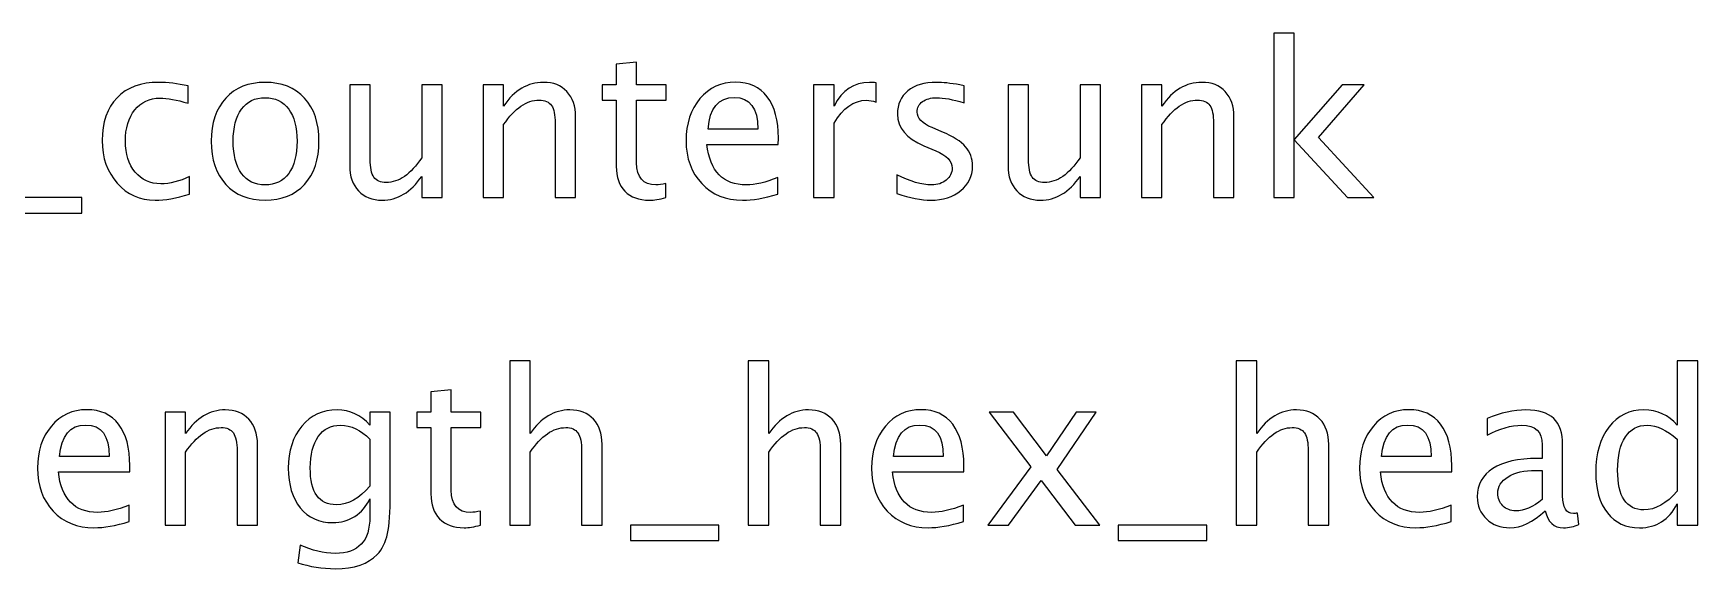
# Model space of a CAD drawing. Header units: centimetres. Extents: x -2.44 to 2.44, y -1.72 to 2.71.
# Drawn here: x 0.237 to 2.443, y 1.999 to 2.708 of the extents above; entities that cross this region are included whole.
import ezdxf

# ---------------------------------------------------------------- set-up
doc = ezdxf.new("R2010")
doc.units = ezdxf.units.CM
doc.header["$MEASUREMENT"] = 0
doc.layers.add('Layer 1', color=7, linetype='Continuous')

msp = doc.modelspace()

# ---------------------------------------------------------------- linework, layer by layer
at = {"layer": 'Layer 1'}
for points, knots in [([(1.88066, 2.49073), (1.88066, 2.49073), (1.88066, 2.70832), (1.88066, 2.70832), (1.88066, 2.70832), (1.88066, 2.70832), (1.90776, 2.70832), (1.90776, 2.70832), (1.90776, 2.70832), (1.90776, 2.70832), (1.90776, 2.56773), (1.90776, 2.56773), (1.90776, 2.56773), (1.90776, 2.56773), (1.97126, 2.64031), (1.97126, 2.64031), (1.97126, 2.64031), (1.97126, 2.64031), (2.00051, 2.64031), (2.00051, 2.64031), (2.00051, 2.64031), (2.00051, 2.64031), (1.93984, 2.5705), (1.93984, 2.5705), (1.93984, 2.5705), (1.93984, 2.5705), (2.01321, 2.49073), (2.01321, 2.49073), (2.01321, 2.49073), (2.01321, 2.49073), (1.97831, 2.49073), (1.97831, 2.49073), (1.97831, 2.49073), (1.97831, 2.49073), (1.90776, 2.56745), (1.90776, 2.56745), (1.90776, 2.56745), (1.90776, 2.56745), (1.90776, 2.49073), (1.90776, 2.49073), (1.90776, 2.49073), (1.90776, 2.49073), (1.88066, 2.49073), (1.88066, 2.49073)], [0, 0, 0, 0, 0.0833333, 0.0833333, 0.0833333, 0.0833333, 0.1666667, 0.1666667, 0.1666667, 0.1666667, 0.25, 0.25, 0.25, 0.25, 0.3333333, 0.3333333, 0.3333333, 0.3333333, 0.4166667, 0.4166667, 0.4166667, 0.4166667, 0.5, 0.5, 0.5, 0.5, 0.5833333, 0.5833333, 0.5833333, 0.5833333, 0.6666667, 0.6666667, 0.6666667, 0.6666667, 0.75, 0.75, 0.75, 0.75, 0.8333333, 0.8333333, 0.8333333, 0.8333333, 1, 1, 1, 1]), ([(1.07507, 2.49078), (1.0667, 2.48847), (1.05941, 2.48734), (1.05324, 2.48734), (1.05324, 2.48734), (1.03942, 2.48734), (1.02864, 2.49129), (1.02093, 2.4992), (1.02093, 2.4992), (1.01317, 2.5071), (1.00931, 2.51806), (1.00931, 2.53212), (1.00931, 2.53212), (1.00931, 2.53212), (1.00931, 2.61999), (1.00931, 2.61999), (1.00931, 2.61999), (1.00931, 2.61999), (0.99059, 2.61999), (0.99059, 2.61999), (0.99059, 2.61999), (0.99059, 2.61999), (0.99059, 2.64031), (0.99059, 2.64031), (0.99059, 2.64031), (0.99059, 2.64031), (1.00931, 2.64031), (1.00931, 2.64031), (1.00931, 2.64031), (1.00931, 2.64031), (1.00931, 2.66735), (1.00931, 2.66735), (1.00931, 2.66735), (1.00931, 2.66735), (1.03641, 2.66994), (1.03641, 2.66994), (1.03641, 2.66994), (1.03641, 2.66994), (1.03641, 2.64031), (1.03641, 2.64031), (1.03641, 2.64031), (1.03641, 2.64031), (1.07563, 2.64031), (1.07563, 2.64031), (1.07563, 2.64031), (1.07563, 2.64031), (1.07563, 2.61999), (1.07563, 2.61999), (1.07563, 2.61999), (1.07563, 2.61999), (1.03641, 2.61999), (1.03641, 2.61999), (1.03641, 2.61999), (1.03641, 2.61999), (1.03641, 2.53701), (1.03641, 2.53701), (1.03641, 2.53701), (1.03641, 2.51745), (1.04492, 2.50766), (1.0619, 2.50766), (1.0619, 2.50766), (1.06552, 2.50766), (1.0699, 2.50827), (1.07507, 2.50945), (1.07507, 2.50945), (1.07507, 2.50945), (1.07507, 2.49078), (1.07507, 2.49078)], [0, 0, 0, 0, 0.0555556, 0.0555556, 0.0555556, 0.0555556, 0.1111111, 0.1111111, 0.1111111, 0.1111111, 0.1666667, 0.1666667, 0.1666667, 0.1666667, 0.2222222, 0.2222222, 0.2222222, 0.2222222, 0.2777778, 0.2777778, 0.2777778, 0.2777778, 0.3333333, 0.3333333, 0.3333333, 0.3333333, 0.3888889, 0.3888889, 0.3888889, 0.3888889, 0.4444444, 0.4444444, 0.4444444, 0.4444444, 0.5, 0.5, 0.5, 0.5, 0.5555556, 0.5555556, 0.5555556, 0.5555556, 0.6111111, 0.6111111, 0.6111111, 0.6111111, 0.6666667, 0.6666667, 0.6666667, 0.6666667, 0.7222222, 0.7222222, 0.7222222, 0.7222222, 0.7777778, 0.7777778, 0.7777778, 0.7777778, 0.8333333, 0.8333333, 0.8333333, 0.8333333, 0.8888889, 0.8888889, 0.8888889, 0.8888889, 1, 1, 1, 1]), ([(0.4438, 2.49525), (0.42626, 2.48998), (0.41111, 2.48734), (0.39836, 2.48734), (0.39836, 2.48734), (0.37814, 2.48734), (0.36139, 2.49482), (0.34808, 2.50973), (0.34808, 2.50973), (0.33477, 2.52469), (0.32809, 2.54355), (0.32809, 2.56627), (0.32809, 2.56627), (0.32809, 2.59054), (0.33468, 2.6095), (0.34785, 2.62304), (0.34785, 2.62304), (0.36102, 2.63664), (0.37941, 2.64341), (0.40302, 2.64341), (0.40302, 2.64341), (0.41464, 2.64341), (0.42771, 2.64181), (0.44211, 2.63861), (0.44211, 2.63861), (0.44211, 2.63861), (0.44211, 2.61575), (0.44211, 2.61575), (0.44211, 2.61575), (0.42682, 2.62027), (0.41436, 2.62253), (0.40476, 2.62253), (0.40476, 2.62253), (0.39084, 2.62253), (0.37969, 2.61731), (0.37136, 2.60691), (0.37136, 2.60691), (0.36304, 2.59652), (0.35885, 2.58264), (0.35885, 2.56533), (0.35885, 2.56533), (0.35885, 2.54854), (0.36318, 2.53499), (0.37179, 2.5246), (0.37179, 2.5246), (0.38039, 2.51425), (0.39164, 2.50907), (0.40561, 2.50907), (0.40561, 2.50907), (0.41798, 2.50907), (0.43068, 2.51227), (0.4438, 2.51867), (0.4438, 2.51867), (0.4438, 2.51867), (0.4438, 2.49525), (0.4438, 2.49525)], [0, 0, 0, 0, 0.0666667, 0.0666667, 0.0666667, 0.0666667, 0.1333333, 0.1333333, 0.1333333, 0.1333333, 0.2, 0.2, 0.2, 0.2, 0.2666667, 0.2666667, 0.2666667, 0.2666667, 0.3333333, 0.3333333, 0.3333333, 0.3333333, 0.4, 0.4, 0.4, 0.4, 0.4666667, 0.4666667, 0.4666667, 0.4666667, 0.5333333, 0.5333333, 0.5333333, 0.5333333, 0.6, 0.6, 0.6, 0.6, 0.6666667, 0.6666667, 0.6666667, 0.6666667, 0.7333333, 0.7333333, 0.7333333, 0.7333333, 0.8, 0.8, 0.8, 0.8, 0.8666667, 0.8666667, 0.8666667, 0.8666667, 1, 1, 1, 1]), ([(0.54403, 2.48734), (0.52207, 2.48734), (0.50466, 2.49435), (0.49187, 2.50837), (0.49187, 2.50837), (0.47903, 2.52239), (0.47263, 2.54144), (0.47263, 2.56547), (0.47263, 2.56547), (0.47263, 2.58946), (0.47903, 2.60846), (0.49187, 2.62243), (0.49187, 2.62243), (0.50466, 2.6364), (0.52207, 2.64341), (0.54403, 2.64341), (0.54403, 2.64341), (0.566, 2.64341), (0.5834, 2.6364), (0.5962, 2.62243), (0.5962, 2.62243), (0.60904, 2.60846), (0.61543, 2.58946), (0.61543, 2.56547), (0.61543, 2.56547), (0.61543, 2.54144), (0.60904, 2.52239), (0.5962, 2.50837), (0.5962, 2.50837), (0.5834, 2.49435), (0.566, 2.48734), (0.54403, 2.48734)], [0, 0, 0, 0, 0.1111111, 0.1111111, 0.1111111, 0.1111111, 0.2222222, 0.2222222, 0.2222222, 0.2222222, 0.3333333, 0.3333333, 0.3333333, 0.3333333, 0.4444444, 0.4444444, 0.4444444, 0.4444444, 0.5555556, 0.5555556, 0.5555556, 0.5555556, 0.6666667, 0.6666667, 0.6666667, 0.6666667, 0.7777778, 0.7777778, 0.7777778, 0.7777778, 1, 1, 1, 1]), ([(0.75156, 2.49073), (0.75156, 2.49073), (0.75156, 2.51886), (0.75156, 2.51886), (0.75156, 2.51886), (0.73712, 2.49783), (0.71958, 2.48734), (0.69897, 2.48734), (0.69897, 2.48734), (0.6859, 2.48734), (0.6755, 2.49144), (0.66779, 2.49967), (0.66779, 2.49967), (0.66003, 2.5079), (0.65617, 2.51895), (0.65617, 2.53292), (0.65617, 2.53292), (0.65617, 2.53292), (0.65617, 2.64031), (0.65617, 2.64031), (0.65617, 2.64031), (0.65617, 2.64031), (0.68326, 2.64031), (0.68326, 2.64031), (0.68326, 2.64031), (0.68326, 2.64031), (0.68326, 2.54176), (0.68326, 2.54176), (0.68326, 2.54176), (0.68326, 2.53052), (0.68491, 2.52257), (0.68815, 2.51787), (0.68815, 2.51787), (0.69145, 2.51312), (0.6969, 2.51077), (0.70457, 2.51077), (0.70457, 2.51077), (0.72113, 2.51077), (0.73684, 2.52163), (0.75156, 2.54341), (0.75156, 2.54341), (0.75156, 2.54341), (0.75156, 2.64031), (0.75156, 2.64031), (0.75156, 2.64031), (0.75156, 2.64031), (0.77865, 2.64031), (0.77865, 2.64031), (0.77865, 2.64031), (0.77865, 2.64031), (0.77865, 2.49073), (0.77865, 2.49073), (0.77865, 2.49073), (0.77865, 2.49073), (0.75156, 2.49073), (0.75156, 2.49073)], [0, 0, 0, 0, 0.0666667, 0.0666667, 0.0666667, 0.0666667, 0.1333333, 0.1333333, 0.1333333, 0.1333333, 0.2, 0.2, 0.2, 0.2, 0.2666667, 0.2666667, 0.2666667, 0.2666667, 0.3333333, 0.3333333, 0.3333333, 0.3333333, 0.4, 0.4, 0.4, 0.4, 0.4666667, 0.4666667, 0.4666667, 0.4666667, 0.5333333, 0.5333333, 0.5333333, 0.5333333, 0.6, 0.6, 0.6, 0.6, 0.6666667, 0.6666667, 0.6666667, 0.6666667, 0.7333333, 0.7333333, 0.7333333, 0.7333333, 0.8, 0.8, 0.8, 0.8, 0.8666667, 0.8666667, 0.8666667, 0.8666667, 1, 1, 1, 1]), ([(0.83302, 2.49073), (0.83302, 2.49073), (0.83302, 2.64031), (0.83302, 2.64031), (0.83302, 2.64031), (0.83302, 2.64031), (0.86012, 2.64031), (0.86012, 2.64031), (0.86012, 2.64031), (0.86012, 2.64031), (0.86012, 2.61204), (0.86012, 2.61204), (0.86012, 2.61204), (0.87446, 2.63297), (0.89205, 2.64341), (0.91284, 2.64341), (0.91284, 2.64341), (0.92592, 2.64341), (0.93632, 2.63932), (0.94398, 2.63109), (0.94398, 2.63109), (0.95165, 2.6229), (0.95551, 2.61185), (0.95551, 2.59802), (0.95551, 2.59802), (0.95551, 2.59802), (0.95551, 2.49073), (0.95551, 2.49073), (0.95551, 2.49073), (0.95551, 2.49073), (0.92841, 2.49073), (0.92841, 2.49073), (0.92841, 2.49073), (0.92841, 2.49073), (0.92841, 2.58918), (0.92841, 2.58918), (0.92841, 2.58918), (0.92841, 2.60028), (0.92677, 2.60818), (0.92352, 2.61288), (0.92352, 2.61288), (0.92023, 2.61763), (0.91482, 2.61999), (0.90725, 2.61999), (0.90725, 2.61999), (0.8906, 2.61999), (0.87489, 2.60912), (0.86012, 2.58739), (0.86012, 2.58739), (0.86012, 2.58739), (0.86012, 2.49073), (0.86012, 2.49073), (0.86012, 2.49073), (0.86012, 2.49073), (0.83302, 2.49073), (0.83302, 2.49073)], [0, 0, 0, 0, 0.0666667, 0.0666667, 0.0666667, 0.0666667, 0.1333333, 0.1333333, 0.1333333, 0.1333333, 0.2, 0.2, 0.2, 0.2, 0.2666667, 0.2666667, 0.2666667, 0.2666667, 0.3333333, 0.3333333, 0.3333333, 0.3333333, 0.4, 0.4, 0.4, 0.4, 0.4666667, 0.4666667, 0.4666667, 0.4666667, 0.5333333, 0.5333333, 0.5333333, 0.5333333, 0.6, 0.6, 0.6, 0.6, 0.6666667, 0.6666667, 0.6666667, 0.6666667, 0.7333333, 0.7333333, 0.7333333, 0.7333333, 0.8, 0.8, 0.8, 0.8, 0.8666667, 0.8666667, 0.8666667, 0.8666667, 1, 1, 1, 1]), ([(1.22352, 2.49553), (1.20531, 2.49007), (1.18974, 2.48734), (1.17676, 2.48734), (1.17676, 2.48734), (1.15461, 2.48734), (1.13659, 2.49468), (1.12272, 2.50931), (1.12272, 2.50931), (1.10884, 2.52394), (1.10188, 2.54289), (1.10188, 2.56622), (1.10188, 2.56622), (1.10188, 2.58885), (1.10799, 2.60743), (1.12027, 2.62196), (1.12027, 2.62196), (1.13255, 2.63645), (1.14826, 2.64369), (1.1674, 2.64369), (1.1674, 2.64369), (1.18551, 2.64369), (1.19953, 2.63725), (1.20941, 2.62436), (1.20941, 2.62436), (1.21928, 2.61147), (1.22422, 2.59322), (1.22422, 2.56956), (1.22422, 2.56956), (1.22422, 2.56956), (1.22408, 2.56129), (1.22408, 2.56129), (1.22408, 2.56129), (1.22408, 2.56129), (1.12954, 2.56129), (1.12954, 2.56129), (1.12954, 2.56129), (1.13349, 2.52554), (1.15094, 2.50766), (1.18184, 2.50766), (1.18184, 2.50766), (1.19318, 2.50766), (1.20705, 2.51086), (1.22352, 2.51726), (1.22352, 2.51726), (1.22352, 2.51726), (1.22352, 2.49553), (1.22352, 2.49553)], [0, 0, 0, 0, 0.0769231, 0.0769231, 0.0769231, 0.0769231, 0.1538462, 0.1538462, 0.1538462, 0.1538462, 0.2307692, 0.2307692, 0.2307692, 0.2307692, 0.3076923, 0.3076923, 0.3076923, 0.3076923, 0.3846154, 0.3846154, 0.3846154, 0.3846154, 0.4615385, 0.4615385, 0.4615385, 0.4615385, 0.5384615, 0.5384615, 0.5384615, 0.5384615, 0.6153846, 0.6153846, 0.6153846, 0.6153846, 0.6923077, 0.6923077, 0.6923077, 0.6923077, 0.7692308, 0.7692308, 0.7692308, 0.7692308, 0.8461538, 0.8461538, 0.8461538, 0.8461538, 1, 1, 1, 1]), ([(1.27097, 2.49073), (1.27097, 2.49073), (1.27097, 2.64031), (1.27097, 2.64031), (1.27097, 2.64031), (1.27097, 2.64031), (1.29807, 2.64031), (1.29807, 2.64031), (1.29807, 2.64031), (1.29807, 2.64031), (1.29807, 2.61204), (1.29807, 2.61204), (1.29807, 2.61204), (1.30884, 2.63297), (1.32445, 2.64341), (1.34496, 2.64341), (1.34496, 2.64341), (1.34774, 2.64341), (1.35065, 2.64318), (1.35366, 2.64271), (1.35366, 2.64271), (1.35366, 2.64271), (1.35366, 2.61735), (1.35366, 2.61735), (1.35366, 2.61735), (1.34896, 2.6189), (1.34482, 2.6197), (1.34125, 2.6197), (1.34125, 2.6197), (1.32403, 2.6197), (1.30964, 2.60954), (1.29807, 2.58918), (1.29807, 2.58918), (1.29807, 2.58918), (1.29807, 2.49073), (1.29807, 2.49073), (1.29807, 2.49073), (1.29807, 2.49073), (1.27097, 2.49073), (1.27097, 2.49073)], [0, 0, 0, 0, 0.0909091, 0.0909091, 0.0909091, 0.0909091, 0.1818182, 0.1818182, 0.1818182, 0.1818182, 0.2727273, 0.2727273, 0.2727273, 0.2727273, 0.3636364, 0.3636364, 0.3636364, 0.3636364, 0.4545455, 0.4545455, 0.4545455, 0.4545455, 0.5454545, 0.5454545, 0.5454545, 0.5454545, 0.6363636, 0.6363636, 0.6363636, 0.6363636, 0.7272727, 0.7272727, 0.7272727, 0.7272727, 0.8181818, 0.8181818, 0.8181818, 0.8181818, 1, 1, 1, 1]), ([(1.38109, 2.49609), (1.38109, 2.49609), (1.38109, 2.52093), (1.38109, 2.52093), (1.38109, 2.52093), (1.39882, 2.51208), (1.4142, 2.50766), (1.42733, 2.50766), (1.42733, 2.50766), (1.43514, 2.50766), (1.44163, 2.50978), (1.44675, 2.51401), (1.44675, 2.51401), (1.45188, 2.5182), (1.45447, 2.52347), (1.45447, 2.52982), (1.45447, 2.52982), (1.45447, 2.53908), (1.44727, 2.54675), (1.43288, 2.55282), (1.43288, 2.55282), (1.43288, 2.55282), (1.41703, 2.55954), (1.41703, 2.55954), (1.41703, 2.55954), (1.39365, 2.56923), (1.38194, 2.58325), (1.38194, 2.60145), (1.38194, 2.60145), (1.38194, 2.61448), (1.38655, 2.62474), (1.39577, 2.63222), (1.39577, 2.63222), (1.40499, 2.6397), (1.41764, 2.64341), (1.43368, 2.64341), (1.43368, 2.64341), (1.442, 2.64341), (1.45235, 2.64228), (1.46463, 2.63998), (1.46463, 2.63998), (1.46463, 2.63998), (1.47027, 2.6389), (1.47027, 2.6389), (1.47027, 2.6389), (1.47027, 2.6389), (1.47027, 2.61632), (1.47027, 2.61632), (1.47027, 2.61632), (1.45517, 2.62083), (1.44313, 2.62309), (1.43415, 2.62309), (1.43415, 2.62309), (1.42625, 2.62309), (1.41999, 2.62135), (1.41524, 2.61792), (1.41524, 2.61792), (1.41054, 2.61448), (1.40818, 2.60987), (1.40818, 2.60409), (1.40818, 2.60409), (1.40818, 2.59595), (1.41477, 2.58904), (1.42799, 2.58344), (1.42799, 2.58344), (1.42799, 2.58344), (1.44102, 2.57794), (1.44102, 2.57794), (1.44102, 2.57794), (1.45579, 2.57173), (1.46623, 2.56514), (1.47234, 2.55823), (1.47234, 2.55823), (1.4785, 2.55131), (1.48156, 2.54266), (1.48156, 2.53231), (1.48156, 2.53231), (1.48156, 2.51919), (1.47639, 2.50842), (1.46599, 2.5), (1.46599, 2.5), (1.45564, 2.49158), (1.44238, 2.48734), (1.42625, 2.48734), (1.42625, 2.48734), (1.41383, 2.48734), (1.39882, 2.49026), (1.38109, 2.49609)], [0, 0, 0, 0, 0.0434783, 0.0434783, 0.0434783, 0.0434783, 0.0869565, 0.0869565, 0.0869565, 0.0869565, 0.1304348, 0.1304348, 0.1304348, 0.1304348, 0.173913, 0.173913, 0.173913, 0.173913, 0.2173913, 0.2173913, 0.2173913, 0.2173913, 0.2608696, 0.2608696, 0.2608696, 0.2608696, 0.3043478, 0.3043478, 0.3043478, 0.3043478, 0.3478261, 0.3478261, 0.3478261, 0.3478261, 0.3913043, 0.3913043, 0.3913043, 0.3913043, 0.4347826, 0.4347826, 0.4347826, 0.4347826, 0.4782609, 0.4782609, 0.4782609, 0.4782609, 0.5217391, 0.5217391, 0.5217391, 0.5217391, 0.5652174, 0.5652174, 0.5652174, 0.5652174, 0.6086957, 0.6086957, 0.6086957, 0.6086957, 0.6521739, 0.6521739, 0.6521739, 0.6521739, 0.6956522, 0.6956522, 0.6956522, 0.6956522, 0.7391304, 0.7391304, 0.7391304, 0.7391304, 0.7826087, 0.7826087, 0.7826087, 0.7826087, 0.826087, 0.826087, 0.826087, 0.826087, 0.8695652, 0.8695652, 0.8695652, 0.8695652, 0.9130435, 0.9130435, 0.9130435, 0.9130435, 1, 1, 1, 1]), ([(1.62404, 2.49073), (1.62404, 2.49073), (1.62404, 2.51886), (1.62404, 2.51886), (1.62404, 2.51886), (1.6096, 2.49783), (1.59206, 2.48734), (1.57145, 2.48734), (1.57145, 2.48734), (1.55838, 2.48734), (1.54798, 2.49144), (1.54027, 2.49967), (1.54027, 2.49967), (1.53251, 2.5079), (1.52865, 2.51895), (1.52865, 2.53292), (1.52865, 2.53292), (1.52865, 2.53292), (1.52865, 2.64031), (1.52865, 2.64031), (1.52865, 2.64031), (1.52865, 2.64031), (1.55574, 2.64031), (1.55574, 2.64031), (1.55574, 2.64031), (1.55574, 2.64031), (1.55574, 2.54176), (1.55574, 2.54176), (1.55574, 2.54176), (1.55574, 2.53052), (1.55739, 2.52257), (1.56063, 2.51787), (1.56063, 2.51787), (1.56393, 2.51312), (1.56938, 2.51077), (1.57705, 2.51077), (1.57705, 2.51077), (1.59361, 2.51077), (1.60932, 2.52163), (1.62404, 2.54341), (1.62404, 2.54341), (1.62404, 2.54341), (1.62404, 2.64031), (1.62404, 2.64031), (1.62404, 2.64031), (1.62404, 2.64031), (1.65113, 2.64031), (1.65113, 2.64031), (1.65113, 2.64031), (1.65113, 2.64031), (1.65113, 2.49073), (1.65113, 2.49073), (1.65113, 2.49073), (1.65113, 2.49073), (1.62404, 2.49073), (1.62404, 2.49073)], [0, 0, 0, 0, 0.0666667, 0.0666667, 0.0666667, 0.0666667, 0.1333333, 0.1333333, 0.1333333, 0.1333333, 0.2, 0.2, 0.2, 0.2, 0.2666667, 0.2666667, 0.2666667, 0.2666667, 0.3333333, 0.3333333, 0.3333333, 0.3333333, 0.4, 0.4, 0.4, 0.4, 0.4666667, 0.4666667, 0.4666667, 0.4666667, 0.5333333, 0.5333333, 0.5333333, 0.5333333, 0.6, 0.6, 0.6, 0.6, 0.6666667, 0.6666667, 0.6666667, 0.6666667, 0.7333333, 0.7333333, 0.7333333, 0.7333333, 0.8, 0.8, 0.8, 0.8, 0.8666667, 0.8666667, 0.8666667, 0.8666667, 1, 1, 1, 1]), ([(1.7055, 2.49073), (1.7055, 2.49073), (1.7055, 2.64031), (1.7055, 2.64031), (1.7055, 2.64031), (1.7055, 2.64031), (1.7326, 2.64031), (1.7326, 2.64031), (1.7326, 2.64031), (1.7326, 2.64031), (1.7326, 2.61204), (1.7326, 2.61204), (1.7326, 2.61204), (1.74694, 2.63297), (1.76453, 2.64341), (1.78532, 2.64341), (1.78532, 2.64341), (1.7984, 2.64341), (1.8088, 2.63932), (1.81646, 2.63109), (1.81646, 2.63109), (1.82413, 2.6229), (1.82799, 2.61185), (1.82799, 2.59802), (1.82799, 2.59802), (1.82799, 2.59802), (1.82799, 2.49073), (1.82799, 2.49073), (1.82799, 2.49073), (1.82799, 2.49073), (1.80089, 2.49073), (1.80089, 2.49073), (1.80089, 2.49073), (1.80089, 2.49073), (1.80089, 2.58918), (1.80089, 2.58918), (1.80089, 2.58918), (1.80089, 2.60028), (1.79925, 2.60818), (1.796, 2.61288), (1.796, 2.61288), (1.79271, 2.61763), (1.7873, 2.61999), (1.77973, 2.61999), (1.77973, 2.61999), (1.76308, 2.61999), (1.74737, 2.60912), (1.7326, 2.58739), (1.7326, 2.58739), (1.7326, 2.58739), (1.7326, 2.49073), (1.7326, 2.49073), (1.7326, 2.49073), (1.7326, 2.49073), (1.7055, 2.49073), (1.7055, 2.49073)], [0, 0, 0, 0, 0.0666667, 0.0666667, 0.0666667, 0.0666667, 0.1333333, 0.1333333, 0.1333333, 0.1333333, 0.2, 0.2, 0.2, 0.2, 0.2666667, 0.2666667, 0.2666667, 0.2666667, 0.3333333, 0.3333333, 0.3333333, 0.3333333, 0.4, 0.4, 0.4, 0.4, 0.4666667, 0.4666667, 0.4666667, 0.4666667, 0.5333333, 0.5333333, 0.5333333, 0.5333333, 0.6, 0.6, 0.6, 0.6, 0.6666667, 0.6666667, 0.6666667, 0.6666667, 0.7333333, 0.7333333, 0.7333333, 0.7333333, 0.8, 0.8, 0.8, 0.8, 0.8666667, 0.8666667, 0.8666667, 0.8666667, 1, 1, 1, 1]), ([(0.54398, 2.50766), (0.55739, 2.50766), (0.56783, 2.5127), (0.57526, 2.52281), (0.57526, 2.52281), (0.58265, 2.53287), (0.58636, 2.54713), (0.58636, 2.56547), (0.58636, 2.56547), (0.58636, 2.58377), (0.58265, 2.59797), (0.57526, 2.60804), (0.57526, 2.60804), (0.56783, 2.61806), (0.55739, 2.62309), (0.54398, 2.62309), (0.54398, 2.62309), (0.53053, 2.62309), (0.52009, 2.61806), (0.51275, 2.60804), (0.51275, 2.60804), (0.50537, 2.59797), (0.5017, 2.58377), (0.5017, 2.56547), (0.5017, 2.56547), (0.5017, 2.54713), (0.50537, 2.53287), (0.51275, 2.52281), (0.51275, 2.52281), (0.52009, 2.5127), (0.53053, 2.50766), (0.54398, 2.50766)], [0, 0, 0, 0, 0.1111111, 0.1111111, 0.1111111, 0.1111111, 0.2222222, 0.2222222, 0.2222222, 0.2222222, 0.3333333, 0.3333333, 0.3333333, 0.3333333, 0.4444444, 0.4444444, 0.4444444, 0.4444444, 0.5555556, 0.5555556, 0.5555556, 0.5555556, 0.6666667, 0.6666667, 0.6666667, 0.6666667, 0.7777778, 0.7777778, 0.7777778, 0.7777778, 1, 1, 1, 1]), ([(1.13095, 2.5816), (1.13095, 2.5816), (1.19699, 2.5816), (1.19699, 2.5816), (1.19699, 2.5816), (1.19699, 2.60945), (1.18659, 2.62337), (1.16585, 2.62337), (1.16585, 2.62337), (1.14497, 2.62337), (1.13335, 2.60945), (1.13095, 2.5816)], [0, 0, 0, 0, 0.25, 0.25, 0.25, 0.25, 0.5, 0.5, 0.5, 0.5, 1, 1, 1, 1]), ([(0.18359, 2.47041), (0.18359, 2.47041), (0.18359, 2.49073), (0.18359, 2.49073), (0.18359, 2.49073), (0.18359, 2.49073), (0.301, 2.49073), (0.301, 2.49073), (0.301, 2.49073), (0.301, 2.49073), (0.301, 2.47041), (0.301, 2.47041), (0.301, 2.47041), (0.301, 2.47041), (0.18359, 2.47041), (0.18359, 2.47041)], [0, 0, 0, 0, 0.2, 0.2, 0.2, 0.2, 0.4, 0.4, 0.4, 0.4, 0.6, 0.6, 0.6, 0.6, 1, 1, 1, 1]), ([(0.86812, 2.05705), (0.86812, 2.05705), (0.86812, 2.27464), (0.86812, 2.27464), (0.86812, 2.27464), (0.86812, 2.27464), (0.89522, 2.27464), (0.89522, 2.27464), (0.89522, 2.27464), (0.89522, 2.27464), (0.89522, 2.17836), (0.89522, 2.17836), (0.89522, 2.17836), (0.90956, 2.19929), (0.92715, 2.20973), (0.94794, 2.20973), (0.94794, 2.20973), (0.96102, 2.20973), (0.97142, 2.20564), (0.97908, 2.19741), (0.97908, 2.19741), (0.98675, 2.18922), (0.99061, 2.17817), (0.99061, 2.16434), (0.99061, 2.16434), (0.99061, 2.16434), (0.99061, 2.05705), (0.99061, 2.05705), (0.99061, 2.05705), (0.99061, 2.05705), (0.96351, 2.05705), (0.96351, 2.05705), (0.96351, 2.05705), (0.96351, 2.05705), (0.96351, 2.1555), (0.96351, 2.1555), (0.96351, 2.1555), (0.96351, 2.1666), (0.96187, 2.1745), (0.95862, 2.1792), (0.95862, 2.1792), (0.95533, 2.18395), (0.94992, 2.18631), (0.94235, 2.18631), (0.94235, 2.18631), (0.9257, 2.18631), (0.90999, 2.17544), (0.89522, 2.15371), (0.89522, 2.15371), (0.89522, 2.15371), (0.89522, 2.05705), (0.89522, 2.05705), (0.89522, 2.05705), (0.89522, 2.05705), (0.86812, 2.05705), (0.86812, 2.05705)], [0, 0, 0, 0, 0.0666667, 0.0666667, 0.0666667, 0.0666667, 0.1333333, 0.1333333, 0.1333333, 0.1333333, 0.2, 0.2, 0.2, 0.2, 0.2666667, 0.2666667, 0.2666667, 0.2666667, 0.3333333, 0.3333333, 0.3333333, 0.3333333, 0.4, 0.4, 0.4, 0.4, 0.4666667, 0.4666667, 0.4666667, 0.4666667, 0.5333333, 0.5333333, 0.5333333, 0.5333333, 0.6, 0.6, 0.6, 0.6, 0.6666667, 0.6666667, 0.6666667, 0.6666667, 0.7333333, 0.7333333, 0.7333333, 0.7333333, 0.8, 0.8, 0.8, 0.8, 0.8666667, 0.8666667, 0.8666667, 0.8666667, 1, 1, 1, 1]), ([(1.18439, 2.05705), (1.18439, 2.05705), (1.18439, 2.27464), (1.18439, 2.27464), (1.18439, 2.27464), (1.18439, 2.27464), (1.21149, 2.27464), (1.21149, 2.27464), (1.21149, 2.27464), (1.21149, 2.27464), (1.21149, 2.17836), (1.21149, 2.17836), (1.21149, 2.17836), (1.22583, 2.19929), (1.24342, 2.20973), (1.26421, 2.20973), (1.26421, 2.20973), (1.27729, 2.20973), (1.28769, 2.20564), (1.29535, 2.19741), (1.29535, 2.19741), (1.30302, 2.18922), (1.30688, 2.17817), (1.30688, 2.16434), (1.30688, 2.16434), (1.30688, 2.16434), (1.30688, 2.05705), (1.30688, 2.05705), (1.30688, 2.05705), (1.30688, 2.05705), (1.27978, 2.05705), (1.27978, 2.05705), (1.27978, 2.05705), (1.27978, 2.05705), (1.27978, 2.1555), (1.27978, 2.1555), (1.27978, 2.1555), (1.27978, 2.1666), (1.27814, 2.1745), (1.27489, 2.1792), (1.27489, 2.1792), (1.2716, 2.18395), (1.26619, 2.18631), (1.25862, 2.18631), (1.25862, 2.18631), (1.24197, 2.18631), (1.22626, 2.17544), (1.21149, 2.15371), (1.21149, 2.15371), (1.21149, 2.15371), (1.21149, 2.05705), (1.21149, 2.05705), (1.21149, 2.05705), (1.21149, 2.05705), (1.18439, 2.05705), (1.18439, 2.05705)], [0, 0, 0, 0, 0.0666667, 0.0666667, 0.0666667, 0.0666667, 0.1333333, 0.1333333, 0.1333333, 0.1333333, 0.2, 0.2, 0.2, 0.2, 0.2666667, 0.2666667, 0.2666667, 0.2666667, 0.3333333, 0.3333333, 0.3333333, 0.3333333, 0.4, 0.4, 0.4, 0.4, 0.4666667, 0.4666667, 0.4666667, 0.4666667, 0.5333333, 0.5333333, 0.5333333, 0.5333333, 0.6, 0.6, 0.6, 0.6, 0.6666667, 0.6666667, 0.6666667, 0.6666667, 0.7333333, 0.7333333, 0.7333333, 0.7333333, 0.8, 0.8, 0.8, 0.8, 0.8666667, 0.8666667, 0.8666667, 0.8666667, 1, 1, 1, 1]), ([(1.83099, 2.05705), (1.83099, 2.05705), (1.83099, 2.27464), (1.83099, 2.27464), (1.83099, 2.27464), (1.83099, 2.27464), (1.85809, 2.27464), (1.85809, 2.27464), (1.85809, 2.27464), (1.85809, 2.27464), (1.85809, 2.17836), (1.85809, 2.17836), (1.85809, 2.17836), (1.87243, 2.19929), (1.89002, 2.20973), (1.91081, 2.20973), (1.91081, 2.20973), (1.92389, 2.20973), (1.93429, 2.20564), (1.94195, 2.19741), (1.94195, 2.19741), (1.94962, 2.18922), (1.95348, 2.17817), (1.95348, 2.16434), (1.95348, 2.16434), (1.95348, 2.16434), (1.95348, 2.05705), (1.95348, 2.05705), (1.95348, 2.05705), (1.95348, 2.05705), (1.92638, 2.05705), (1.92638, 2.05705), (1.92638, 2.05705), (1.92638, 2.05705), (1.92638, 2.1555), (1.92638, 2.1555), (1.92638, 2.1555), (1.92638, 2.1666), (1.92474, 2.1745), (1.92149, 2.1792), (1.92149, 2.1792), (1.9182, 2.18395), (1.91279, 2.18631), (1.90522, 2.18631), (1.90522, 2.18631), (1.88857, 2.18631), (1.87286, 2.17544), (1.85809, 2.15371), (1.85809, 2.15371), (1.85809, 2.15371), (1.85809, 2.05705), (1.85809, 2.05705), (1.85809, 2.05705), (1.85809, 2.05705), (1.83099, 2.05705), (1.83099, 2.05705)], [0, 0, 0, 0, 0.0666667, 0.0666667, 0.0666667, 0.0666667, 0.1333333, 0.1333333, 0.1333333, 0.1333333, 0.2, 0.2, 0.2, 0.2, 0.2666667, 0.2666667, 0.2666667, 0.2666667, 0.3333333, 0.3333333, 0.3333333, 0.3333333, 0.4, 0.4, 0.4, 0.4, 0.4666667, 0.4666667, 0.4666667, 0.4666667, 0.5333333, 0.5333333, 0.5333333, 0.5333333, 0.6, 0.6, 0.6, 0.6, 0.6666667, 0.6666667, 0.6666667, 0.6666667, 0.7333333, 0.7333333, 0.7333333, 0.7333333, 0.8, 0.8, 0.8, 0.8, 0.8666667, 0.8666667, 0.8666667, 0.8666667, 1, 1, 1, 1]), ([(2.41546, 2.05705), (2.41546, 2.05705), (2.41546, 2.08513), (2.41546, 2.08513), (2.41546, 2.08513), (2.40441, 2.06415), (2.38776, 2.05366), (2.36551, 2.05366), (2.36551, 2.05366), (2.34745, 2.05366), (2.33324, 2.0602), (2.32289, 2.07332), (2.32289, 2.07332), (2.31254, 2.08645), (2.30737, 2.10437), (2.30737, 2.12709), (2.30737, 2.12709), (2.30737, 2.15192), (2.31325, 2.17191), (2.32496, 2.18706), (2.32496, 2.18706), (2.33672, 2.20216), (2.35215, 2.20973), (2.37129, 2.20973), (2.37129, 2.20973), (2.38903, 2.20973), (2.4038, 2.20296), (2.41546, 2.18936), (2.41546, 2.18936), (2.41546, 2.18936), (2.41546, 2.27464), (2.41546, 2.27464), (2.41546, 2.27464), (2.41546, 2.27464), (2.44255, 2.27464), (2.44255, 2.27464), (2.44255, 2.27464), (2.44255, 2.27464), (2.44255, 2.05705), (2.44255, 2.05705), (2.44255, 2.05705), (2.44255, 2.05705), (2.41546, 2.05705), (2.41546, 2.05705)], [0, 0, 0, 0, 0.0833333, 0.0833333, 0.0833333, 0.0833333, 0.1666667, 0.1666667, 0.1666667, 0.1666667, 0.25, 0.25, 0.25, 0.25, 0.3333333, 0.3333333, 0.3333333, 0.3333333, 0.4166667, 0.4166667, 0.4166667, 0.4166667, 0.5, 0.5, 0.5, 0.5, 0.5833333, 0.5833333, 0.5833333, 0.5833333, 0.6666667, 0.6666667, 0.6666667, 0.6666667, 0.75, 0.75, 0.75, 0.75, 0.8333333, 0.8333333, 0.8333333, 0.8333333, 1, 1, 1, 1]), ([(0.82946, 2.0571), (0.82109, 2.05479), (0.8138, 2.05366), (0.80763, 2.05366), (0.80763, 2.05366), (0.79381, 2.05366), (0.78303, 2.05761), (0.77532, 2.06552), (0.77532, 2.06552), (0.76756, 2.07342), (0.7637, 2.08438), (0.7637, 2.09844), (0.7637, 2.09844), (0.7637, 2.09844), (0.7637, 2.18631), (0.7637, 2.18631), (0.7637, 2.18631), (0.7637, 2.18631), (0.74498, 2.18631), (0.74498, 2.18631), (0.74498, 2.18631), (0.74498, 2.18631), (0.74498, 2.20663), (0.74498, 2.20663), (0.74498, 2.20663), (0.74498, 2.20663), (0.7637, 2.20663), (0.7637, 2.20663), (0.7637, 2.20663), (0.7637, 2.20663), (0.7637, 2.23367), (0.7637, 2.23367), (0.7637, 2.23367), (0.7637, 2.23367), (0.7908, 2.23626), (0.7908, 2.23626), (0.7908, 2.23626), (0.7908, 2.23626), (0.7908, 2.20663), (0.7908, 2.20663), (0.7908, 2.20663), (0.7908, 2.20663), (0.83002, 2.20663), (0.83002, 2.20663), (0.83002, 2.20663), (0.83002, 2.20663), (0.83002, 2.18631), (0.83002, 2.18631), (0.83002, 2.18631), (0.83002, 2.18631), (0.7908, 2.18631), (0.7908, 2.18631), (0.7908, 2.18631), (0.7908, 2.18631), (0.7908, 2.10333), (0.7908, 2.10333), (0.7908, 2.10333), (0.7908, 2.08377), (0.79931, 2.07398), (0.81629, 2.07398), (0.81629, 2.07398), (0.81991, 2.07398), (0.82429, 2.07459), (0.82946, 2.07577), (0.82946, 2.07577), (0.82946, 2.07577), (0.82946, 2.0571), (0.82946, 2.0571)], [0, 0, 0, 0, 0.0555556, 0.0555556, 0.0555556, 0.0555556, 0.1111111, 0.1111111, 0.1111111, 0.1111111, 0.1666667, 0.1666667, 0.1666667, 0.1666667, 0.2222222, 0.2222222, 0.2222222, 0.2222222, 0.2777778, 0.2777778, 0.2777778, 0.2777778, 0.3333333, 0.3333333, 0.3333333, 0.3333333, 0.3888889, 0.3888889, 0.3888889, 0.3888889, 0.4444444, 0.4444444, 0.4444444, 0.4444444, 0.5, 0.5, 0.5, 0.5, 0.5555556, 0.5555556, 0.5555556, 0.5555556, 0.6111111, 0.6111111, 0.6111111, 0.6111111, 0.6666667, 0.6666667, 0.6666667, 0.6666667, 0.7222222, 0.7222222, 0.7222222, 0.7222222, 0.7777778, 0.7777778, 0.7777778, 0.7777778, 0.8333333, 0.8333333, 0.8333333, 0.8333333, 0.8888889, 0.8888889, 0.8888889, 0.8888889, 1, 1, 1, 1]), ([(0.364, 2.06185), (0.34579, 2.05639), (0.33022, 2.05366), (0.31724, 2.05366), (0.31724, 2.05366), (0.29509, 2.05366), (0.27707, 2.061), (0.2632, 2.07563), (0.2632, 2.07563), (0.24932, 2.09026), (0.24236, 2.10921), (0.24236, 2.13254), (0.24236, 2.13254), (0.24236, 2.15517), (0.24847, 2.17375), (0.26075, 2.18828), (0.26075, 2.18828), (0.27303, 2.20277), (0.28874, 2.21001), (0.30788, 2.21001), (0.30788, 2.21001), (0.32599, 2.21001), (0.34001, 2.20357), (0.34989, 2.19068), (0.34989, 2.19068), (0.35976, 2.17779), (0.3647, 2.15954), (0.3647, 2.13588), (0.3647, 2.13588), (0.3647, 2.13588), (0.36456, 2.12761), (0.36456, 2.12761), (0.36456, 2.12761), (0.36456, 2.12761), (0.27002, 2.12761), (0.27002, 2.12761), (0.27002, 2.12761), (0.27397, 2.09186), (0.29142, 2.07398), (0.32232, 2.07398), (0.32232, 2.07398), (0.33366, 2.07398), (0.34753, 2.07718), (0.364, 2.08358), (0.364, 2.08358), (0.364, 2.08358), (0.364, 2.06185), (0.364, 2.06185)], [0, 0, 0, 0, 0.0769231, 0.0769231, 0.0769231, 0.0769231, 0.1538462, 0.1538462, 0.1538462, 0.1538462, 0.2307692, 0.2307692, 0.2307692, 0.2307692, 0.3076923, 0.3076923, 0.3076923, 0.3076923, 0.3846154, 0.3846154, 0.3846154, 0.3846154, 0.4615385, 0.4615385, 0.4615385, 0.4615385, 0.5384615, 0.5384615, 0.5384615, 0.5384615, 0.6153846, 0.6153846, 0.6153846, 0.6153846, 0.6923077, 0.6923077, 0.6923077, 0.6923077, 0.7692308, 0.7692308, 0.7692308, 0.7692308, 0.8461538, 0.8461538, 0.8461538, 0.8461538, 1, 1, 1, 1]), ([(0.41145, 2.05705), (0.41145, 2.05705), (0.41145, 2.20663), (0.41145, 2.20663), (0.41145, 2.20663), (0.41145, 2.20663), (0.43855, 2.20663), (0.43855, 2.20663), (0.43855, 2.20663), (0.43855, 2.20663), (0.43855, 2.17836), (0.43855, 2.17836), (0.43855, 2.17836), (0.45289, 2.19929), (0.47048, 2.20973), (0.49127, 2.20973), (0.49127, 2.20973), (0.50435, 2.20973), (0.51475, 2.20564), (0.52241, 2.19741), (0.52241, 2.19741), (0.53008, 2.18922), (0.53394, 2.17817), (0.53394, 2.16434), (0.53394, 2.16434), (0.53394, 2.16434), (0.53394, 2.05705), (0.53394, 2.05705), (0.53394, 2.05705), (0.53394, 2.05705), (0.50684, 2.05705), (0.50684, 2.05705), (0.50684, 2.05705), (0.50684, 2.05705), (0.50684, 2.1555), (0.50684, 2.1555), (0.50684, 2.1555), (0.50684, 2.1666), (0.5052, 2.1745), (0.50195, 2.1792), (0.50195, 2.1792), (0.49866, 2.18395), (0.49325, 2.18631), (0.48568, 2.18631), (0.48568, 2.18631), (0.46903, 2.18631), (0.45332, 2.17544), (0.43855, 2.15371), (0.43855, 2.15371), (0.43855, 2.15371), (0.43855, 2.05705), (0.43855, 2.05705), (0.43855, 2.05705), (0.43855, 2.05705), (0.41145, 2.05705), (0.41145, 2.05705)], [0, 0, 0, 0, 0.0666667, 0.0666667, 0.0666667, 0.0666667, 0.1333333, 0.1333333, 0.1333333, 0.1333333, 0.2, 0.2, 0.2, 0.2, 0.2666667, 0.2666667, 0.2666667, 0.2666667, 0.3333333, 0.3333333, 0.3333333, 0.3333333, 0.4, 0.4, 0.4, 0.4, 0.4666667, 0.4666667, 0.4666667, 0.4666667, 0.5333333, 0.5333333, 0.5333333, 0.5333333, 0.6, 0.6, 0.6, 0.6, 0.6666667, 0.6666667, 0.6666667, 0.6666667, 0.7333333, 0.7333333, 0.7333333, 0.7333333, 0.8, 0.8, 0.8, 0.8, 0.8666667, 0.8666667, 0.8666667, 0.8666667, 1, 1, 1, 1]), ([(0.58718, 2.00738), (0.58718, 2.00738), (0.59038, 2.0308), (0.59038, 2.0308), (0.59038, 2.0308), (0.60609, 2.02347), (0.62166, 2.0198), (0.63704, 2.0198), (0.63704, 2.0198), (0.66756, 2.0198), (0.68285, 2.03598), (0.68285, 2.06829), (0.68285, 2.06829), (0.68285, 2.06829), (0.68285, 2.09181), (0.68285, 2.09181), (0.68285, 2.09181), (0.67815, 2.08189), (0.67147, 2.07422), (0.66277, 2.06872), (0.66277, 2.06872), (0.65406, 2.06321), (0.64437, 2.06044), (0.6337, 2.06044), (0.6337, 2.06044), (0.61559, 2.06044), (0.60124, 2.06693), (0.59066, 2.07991), (0.59066, 2.07991), (0.58008, 2.09289), (0.57476, 2.11048), (0.57476, 2.13268), (0.57476, 2.13268), (0.57476, 2.1554), (0.58078, 2.17394), (0.59282, 2.18828), (0.59282, 2.18828), (0.60491, 2.20258), (0.62048, 2.20973), (0.63962, 2.20973), (0.63962, 2.20973), (0.65637, 2.20973), (0.67081, 2.20296), (0.68285, 2.18936), (0.68285, 2.18936), (0.68285, 2.18936), (0.68285, 2.20663), (0.68285, 2.20663), (0.68285, 2.20663), (0.68285, 2.20663), (0.70994, 2.20663), (0.70994, 2.20663), (0.70994, 2.20663), (0.70994, 2.20663), (0.70994, 2.09788), (0.70994, 2.09788), (0.70994, 2.09788), (0.70994, 2.0745), (0.70872, 2.05719), (0.70627, 2.04595), (0.70627, 2.04595), (0.70388, 2.03471), (0.69927, 2.02549), (0.69259, 2.01834), (0.69259, 2.01834), (0.68073, 2.00578), (0.6622, 1.99948), (0.63704, 1.99948), (0.63704, 1.99948), (0.61977, 1.99948), (0.60317, 2.00211), (0.58718, 2.00738)], [0, 0, 0, 0, 0.0526316, 0.0526316, 0.0526316, 0.0526316, 0.1052632, 0.1052632, 0.1052632, 0.1052632, 0.1578947, 0.1578947, 0.1578947, 0.1578947, 0.2105263, 0.2105263, 0.2105263, 0.2105263, 0.2631579, 0.2631579, 0.2631579, 0.2631579, 0.3157895, 0.3157895, 0.3157895, 0.3157895, 0.3684211, 0.3684211, 0.3684211, 0.3684211, 0.4210526, 0.4210526, 0.4210526, 0.4210526, 0.4736842, 0.4736842, 0.4736842, 0.4736842, 0.5263158, 0.5263158, 0.5263158, 0.5263158, 0.5789474, 0.5789474, 0.5789474, 0.5789474, 0.6315789, 0.6315789, 0.6315789, 0.6315789, 0.6842105, 0.6842105, 0.6842105, 0.6842105, 0.7368421, 0.7368421, 0.7368421, 0.7368421, 0.7894737, 0.7894737, 0.7894737, 0.7894737, 0.8421053, 0.8421053, 0.8421053, 0.8421053, 0.8947368, 0.8947368, 0.8947368, 0.8947368, 1, 1, 1, 1]), ([(1.46934, 2.06185), (1.45113, 2.05639), (1.43556, 2.05366), (1.42258, 2.05366), (1.42258, 2.05366), (1.40043, 2.05366), (1.38241, 2.061), (1.36854, 2.07563), (1.36854, 2.07563), (1.35466, 2.09026), (1.3477, 2.10921), (1.3477, 2.13254), (1.3477, 2.13254), (1.3477, 2.15517), (1.35381, 2.17375), (1.36609, 2.18828), (1.36609, 2.18828), (1.37837, 2.20277), (1.39408, 2.21001), (1.41322, 2.21001), (1.41322, 2.21001), (1.43133, 2.21001), (1.44535, 2.20357), (1.45523, 2.19068), (1.45523, 2.19068), (1.4651, 2.17779), (1.47004, 2.15954), (1.47004, 2.13588), (1.47004, 2.13588), (1.47004, 2.13588), (1.4699, 2.12761), (1.4699, 2.12761), (1.4699, 2.12761), (1.4699, 2.12761), (1.37536, 2.12761), (1.37536, 2.12761), (1.37536, 2.12761), (1.37931, 2.09186), (1.39676, 2.07398), (1.42766, 2.07398), (1.42766, 2.07398), (1.439, 2.07398), (1.45287, 2.07718), (1.46934, 2.08358), (1.46934, 2.08358), (1.46934, 2.08358), (1.46934, 2.06185), (1.46934, 2.06185)], [0, 0, 0, 0, 0.0769231, 0.0769231, 0.0769231, 0.0769231, 0.1538462, 0.1538462, 0.1538462, 0.1538462, 0.2307692, 0.2307692, 0.2307692, 0.2307692, 0.3076923, 0.3076923, 0.3076923, 0.3076923, 0.3846154, 0.3846154, 0.3846154, 0.3846154, 0.4615385, 0.4615385, 0.4615385, 0.4615385, 0.5384615, 0.5384615, 0.5384615, 0.5384615, 0.6153846, 0.6153846, 0.6153846, 0.6153846, 0.6923077, 0.6923077, 0.6923077, 0.6923077, 0.7692308, 0.7692308, 0.7692308, 0.7692308, 0.8461538, 0.8461538, 0.8461538, 0.8461538, 1, 1, 1, 1]), ([(1.50184, 2.05705), (1.50184, 2.05705), (1.5588, 2.13424), (1.5588, 2.13424), (1.5588, 2.13424), (1.5588, 2.13424), (1.50353, 2.20663), (1.50353, 2.20663), (1.50353, 2.20663), (1.50353, 2.20663), (1.53584, 2.20663), (1.53584, 2.20663), (1.53584, 2.20663), (1.53584, 2.20663), (1.57949, 2.14901), (1.57949, 2.14901), (1.57949, 2.14901), (1.57949, 2.14901), (1.619, 2.20663), (1.619, 2.20663), (1.619, 2.20663), (1.619, 2.20663), (1.64549, 2.20663), (1.64549, 2.20663), (1.64549, 2.20663), (1.64549, 2.20663), (1.59375, 2.13076), (1.59375, 2.13076), (1.59375, 2.13076), (1.59375, 2.13076), (1.65, 2.05705), (1.65, 2.05705), (1.65, 2.05705), (1.65, 2.05705), (1.61769, 2.05705), (1.61769, 2.05705), (1.61769, 2.05705), (1.61769, 2.05705), (1.57263, 2.11632), (1.57263, 2.11632), (1.57263, 2.11632), (1.57263, 2.11632), (1.52902, 2.05705), (1.52902, 2.05705), (1.52902, 2.05705), (1.52902, 2.05705), (1.50184, 2.05705), (1.50184, 2.05705)], [0, 0, 0, 0, 0.0769231, 0.0769231, 0.0769231, 0.0769231, 0.1538462, 0.1538462, 0.1538462, 0.1538462, 0.2307692, 0.2307692, 0.2307692, 0.2307692, 0.3076923, 0.3076923, 0.3076923, 0.3076923, 0.3846154, 0.3846154, 0.3846154, 0.3846154, 0.4615385, 0.4615385, 0.4615385, 0.4615385, 0.5384615, 0.5384615, 0.5384615, 0.5384615, 0.6153846, 0.6153846, 0.6153846, 0.6153846, 0.6923077, 0.6923077, 0.6923077, 0.6923077, 0.7692308, 0.7692308, 0.7692308, 0.7692308, 0.8461538, 0.8461538, 0.8461538, 0.8461538, 1, 1, 1, 1]), ([(2.11594, 2.06185), (2.09773, 2.05639), (2.08216, 2.05366), (2.06918, 2.05366), (2.06918, 2.05366), (2.04703, 2.05366), (2.02901, 2.061), (2.01514, 2.07563), (2.01514, 2.07563), (2.00126, 2.09026), (1.9943, 2.10921), (1.9943, 2.13254), (1.9943, 2.13254), (1.9943, 2.15517), (2.00041, 2.17375), (2.01269, 2.18828), (2.01269, 2.18828), (2.02497, 2.20277), (2.04068, 2.21001), (2.05982, 2.21001), (2.05982, 2.21001), (2.07793, 2.21001), (2.09195, 2.20357), (2.10183, 2.19068), (2.10183, 2.19068), (2.1117, 2.17779), (2.11664, 2.15954), (2.11664, 2.13588), (2.11664, 2.13588), (2.11664, 2.13588), (2.1165, 2.12761), (2.1165, 2.12761), (2.1165, 2.12761), (2.1165, 2.12761), (2.02196, 2.12761), (2.02196, 2.12761), (2.02196, 2.12761), (2.02591, 2.09186), (2.04336, 2.07398), (2.07426, 2.07398), (2.07426, 2.07398), (2.0856, 2.07398), (2.09947, 2.07718), (2.11594, 2.08358), (2.11594, 2.08358), (2.11594, 2.08358), (2.11594, 2.06185), (2.11594, 2.06185)], [0, 0, 0, 0, 0.0769231, 0.0769231, 0.0769231, 0.0769231, 0.1538462, 0.1538462, 0.1538462, 0.1538462, 0.2307692, 0.2307692, 0.2307692, 0.2307692, 0.3076923, 0.3076923, 0.3076923, 0.3076923, 0.3846154, 0.3846154, 0.3846154, 0.3846154, 0.4615385, 0.4615385, 0.4615385, 0.4615385, 0.5384615, 0.5384615, 0.5384615, 0.5384615, 0.6153846, 0.6153846, 0.6153846, 0.6153846, 0.6923077, 0.6923077, 0.6923077, 0.6923077, 0.7692308, 0.7692308, 0.7692308, 0.7692308, 0.8461538, 0.8461538, 0.8461538, 0.8461538, 1, 1, 1, 1]), ([(2.24049, 2.0761), (2.22421, 2.06114), (2.20855, 2.05366), (2.1935, 2.05366), (2.1935, 2.05366), (2.18113, 2.05366), (2.17082, 2.05752), (2.16269, 2.06528), (2.16269, 2.06528), (2.1545, 2.07304), (2.15041, 2.08283), (2.15041, 2.09463), (2.15041, 2.09463), (2.15041, 2.11095), (2.15728, 2.12351), (2.17101, 2.13226), (2.17101, 2.13226), (2.18475, 2.14101), (2.20446, 2.14538), (2.23014, 2.14538), (2.23014, 2.14538), (2.23014, 2.14538), (2.23649, 2.14538), (2.23649, 2.14538), (2.23649, 2.14538), (2.23649, 2.14538), (2.23649, 2.1634), (2.23649, 2.1634), (2.23649, 2.1634), (2.23649, 2.18076), (2.22746, 2.18941), (2.20935, 2.18941), (2.20935, 2.18941), (2.19533, 2.18941), (2.18, 2.18499), (2.16339, 2.17615), (2.16339, 2.17615), (2.16339, 2.17615), (2.16339, 2.19844), (2.16339, 2.19844), (2.16339, 2.19844), (2.18164, 2.20597), (2.19886, 2.20973), (2.21499, 2.20973), (2.21499, 2.20973), (2.2316, 2.20973), (2.24387, 2.20597), (2.25173, 2.1984), (2.25173, 2.1984), (2.25963, 2.19082), (2.26358, 2.17916), (2.26358, 2.1634), (2.26358, 2.1634), (2.26358, 2.1634), (2.26358, 2.09581), (2.26358, 2.09581), (2.26358, 2.09581), (2.26358, 2.08033), (2.26833, 2.07257), (2.27788, 2.07257), (2.27788, 2.07257), (2.27906, 2.07257), (2.2808, 2.07276), (2.2831, 2.07314), (2.2831, 2.07314), (2.2831, 2.07314), (2.28503, 2.05808), (2.28503, 2.05808), (2.28503, 2.05808), (2.27887, 2.05512), (2.27209, 2.05366), (2.26466, 2.05366), (2.26466, 2.05366), (2.25201, 2.05366), (2.24397, 2.06114), (2.24049, 2.0761)], [0, 0, 0, 0, 0.05, 0.05, 0.05, 0.05, 0.1, 0.1, 0.1, 0.1, 0.15, 0.15, 0.15, 0.15, 0.2, 0.2, 0.2, 0.2, 0.25, 0.25, 0.25, 0.25, 0.3, 0.3, 0.3, 0.3, 0.35, 0.35, 0.35, 0.35, 0.4, 0.4, 0.4, 0.4, 0.45, 0.45, 0.45, 0.45, 0.5, 0.5, 0.5, 0.5, 0.55, 0.55, 0.55, 0.55, 0.6, 0.6, 0.6, 0.6, 0.65, 0.65, 0.65, 0.65, 0.7, 0.7, 0.7, 0.7, 0.75, 0.75, 0.75, 0.75, 0.8, 0.8, 0.8, 0.8, 0.85, 0.85, 0.85, 0.85, 0.9, 0.9, 0.9, 0.9, 1, 1, 1, 1]), ([(0.27143, 2.14792), (0.27143, 2.14792), (0.33747, 2.14792), (0.33747, 2.14792), (0.33747, 2.14792), (0.33747, 2.17577), (0.32707, 2.18969), (0.30633, 2.18969), (0.30633, 2.18969), (0.28545, 2.18969), (0.27383, 2.17577), (0.27143, 2.14792)], [0, 0, 0, 0, 0.25, 0.25, 0.25, 0.25, 0.5, 0.5, 0.5, 0.5, 1, 1, 1, 1]), ([(0.68285, 2.10879), (0.68285, 2.10879), (0.68285, 2.17083), (0.68285, 2.17083), (0.68285, 2.17083), (0.6709, 2.1832), (0.65787, 2.18941), (0.64381, 2.18941), (0.64381, 2.18941), (0.6313, 2.18941), (0.62151, 2.18443), (0.61446, 2.17441), (0.61446, 2.17441), (0.60736, 2.16443), (0.60383, 2.15056), (0.60383, 2.13287), (0.60383, 2.13287), (0.60383, 2.10037), (0.61535, 2.08414), (0.63845, 2.08414), (0.63845, 2.08414), (0.65416, 2.08414), (0.66897, 2.09237), (0.68285, 2.10879)], [0, 0, 0, 0, 0.1428571, 0.1428571, 0.1428571, 0.1428571, 0.2857143, 0.2857143, 0.2857143, 0.2857143, 0.4285714, 0.4285714, 0.4285714, 0.4285714, 0.5714286, 0.5714286, 0.5714286, 0.5714286, 0.7142857, 0.7142857, 0.7142857, 0.7142857, 1, 1, 1, 1]), ([(1.37677, 2.14792), (1.37677, 2.14792), (1.44281, 2.14792), (1.44281, 2.14792), (1.44281, 2.14792), (1.44281, 2.17577), (1.43241, 2.18969), (1.41167, 2.18969), (1.41167, 2.18969), (1.39079, 2.18969), (1.37917, 2.17577), (1.37677, 2.14792)], [0, 0, 0, 0, 0.25, 0.25, 0.25, 0.25, 0.5, 0.5, 0.5, 0.5, 1, 1, 1, 1]), ([(2.02337, 2.14792), (2.02337, 2.14792), (2.08941, 2.14792), (2.08941, 2.14792), (2.08941, 2.14792), (2.08941, 2.17577), (2.07901, 2.18969), (2.05827, 2.18969), (2.05827, 2.18969), (2.03739, 2.18969), (2.02577, 2.17577), (2.02337, 2.14792)], [0, 0, 0, 0, 0.25, 0.25, 0.25, 0.25, 0.5, 0.5, 0.5, 0.5, 1, 1, 1, 1]), ([(2.41546, 2.17083), (2.4014, 2.1832), (2.38808, 2.18941), (2.37548, 2.18941), (2.37548, 2.18941), (2.36306, 2.18941), (2.35347, 2.18424), (2.34665, 2.17384), (2.34665, 2.17384), (2.33983, 2.16349), (2.33644, 2.14882), (2.33644, 2.12982), (2.33644, 2.12982), (2.33644, 2.09487), (2.34801, 2.07737), (2.3712, 2.07737), (2.3712, 2.07737), (2.38625, 2.07737), (2.40102, 2.0856), (2.41546, 2.10202), (2.41546, 2.10202), (2.41546, 2.10202), (2.41546, 2.17083), (2.41546, 2.17083)], [0, 0, 0, 0, 0.1428571, 0.1428571, 0.1428571, 0.1428571, 0.2857143, 0.2857143, 0.2857143, 0.2857143, 0.4285714, 0.4285714, 0.4285714, 0.4285714, 0.5714286, 0.5714286, 0.5714286, 0.5714286, 0.7142857, 0.7142857, 0.7142857, 0.7142857, 1, 1, 1, 1]), ([(2.23649, 2.09087), (2.23649, 2.09087), (2.23649, 2.1293), (2.23649, 2.1293), (2.23649, 2.1293), (2.23649, 2.1293), (2.22779, 2.12958), (2.22779, 2.12958), (2.22779, 2.12958), (2.21273, 2.12958), (2.2006, 2.12681), (2.19133, 2.12126), (2.19133, 2.12126), (2.18211, 2.11566), (2.1775, 2.10827), (2.1775, 2.09905), (2.1775, 2.09905), (2.1775, 2.09261), (2.17981, 2.08715), (2.18437, 2.08268), (2.18437, 2.08268), (2.18898, 2.07822), (2.19458, 2.07596), (2.20121, 2.07596), (2.20121, 2.07596), (2.2125, 2.07596), (2.22426, 2.08094), (2.23649, 2.09087)], [0, 0, 0, 0, 0.125, 0.125, 0.125, 0.125, 0.25, 0.25, 0.25, 0.25, 0.375, 0.375, 0.375, 0.375, 0.5, 0.5, 0.5, 0.5, 0.625, 0.625, 0.625, 0.625, 0.75, 0.75, 0.75, 0.75, 1, 1, 1, 1]), ([(1.02804, 2.03673), (1.02804, 2.03673), (1.02804, 2.05705), (1.02804, 2.05705), (1.02804, 2.05705), (1.02804, 2.05705), (1.14545, 2.05705), (1.14545, 2.05705), (1.14545, 2.05705), (1.14545, 2.05705), (1.14545, 2.03673), (1.14545, 2.03673), (1.14545, 2.03673), (1.14545, 2.03673), (1.02804, 2.03673), (1.02804, 2.03673)], [0, 0, 0, 0, 0.2, 0.2, 0.2, 0.2, 0.4, 0.4, 0.4, 0.4, 0.6, 0.6, 0.6, 0.6, 1, 1, 1, 1]), ([(1.67464, 2.03673), (1.67464, 2.03673), (1.67464, 2.05705), (1.67464, 2.05705), (1.67464, 2.05705), (1.67464, 2.05705), (1.79205, 2.05705), (1.79205, 2.05705), (1.79205, 2.05705), (1.79205, 2.05705), (1.79205, 2.03673), (1.79205, 2.03673), (1.79205, 2.03673), (1.79205, 2.03673), (1.67464, 2.03673), (1.67464, 2.03673)], [0, 0, 0, 0, 0.2, 0.2, 0.2, 0.2, 0.4, 0.4, 0.4, 0.4, 0.6, 0.6, 0.6, 0.6, 1, 1, 1, 1])]:
    msp.add_open_spline(points, degree=3, knots=knots, dxfattribs=at)

doc.saveas('drawing.dxf')
